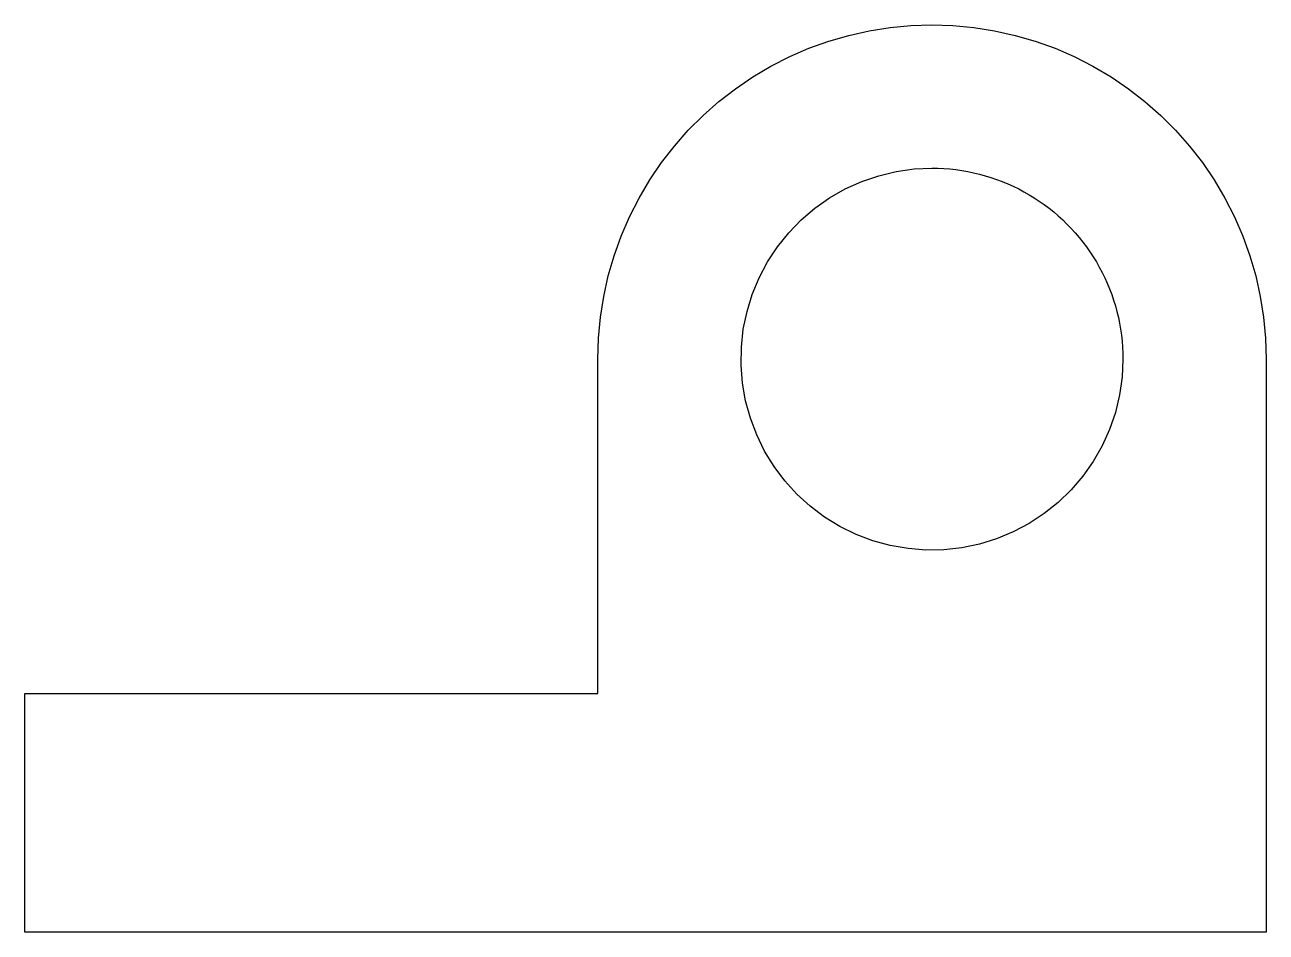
# Model space of a CAD drawing. Header units: metres. Extents: x -25.5 to 0.5, y 0 to 19.
import ezdxf

# ---------------------------------------------------------------- set-up
doc = ezdxf.new("R2010")
doc.units = ezdxf.units.M

msp = doc.modelspace()

# ---------------------------------------------------------------- linework, layer by layer
for points in [[(-13.5, 12), (-13.486, 12.44), (-13.445, 12.877), (-13.376, 13.312), (-13.28, 13.741), (-13.157, 14.163), (-13.008, 14.577), (-12.834, 14.98), (-12.634, 15.372), (-12.41, 15.751), (-12.163, 16.114), (-11.894, 16.462), (-11.603, 16.792), (-11.292, 17.103), (-10.962, 17.394), (-10.614, 17.663), (-10.251, 17.91), (-9.872, 18.134), (-9.48, 18.334), (-9.077, 18.508), (-8.663, 18.657), (-8.241, 18.78), (-7.812, 18.876), (-7.377, 18.945), (-6.94, 18.986), (-6.5, 19), (-6.06, 18.986), (-5.623, 18.945), (-5.188, 18.876), (-4.759, 18.78), (-4.337, 18.657), (-3.923, 18.508), (-3.52, 18.334), (-3.128, 18.134), (-2.749, 17.91), (-2.386, 17.663), (-2.038, 17.394), (-1.708, 17.103), (-1.397, 16.792), (-1.106, 16.462), (-0.837, 16.114), (-0.59, 15.751), (-0.366, 15.372), (-0.166, 14.98), (0.008, 14.577), (0.157, 14.163), (0.28, 13.741), (0.376, 13.312), (0.445, 12.877), (0.486, 12.44), (0.5, 12)], [(-2.5, 12), (-2.518, 11.624), (-2.571, 11.25), (-2.659, 10.884), (-2.781, 10.528), (-2.936, 10.184), (-3.123, 9.857), (-3.339, 9.548), (-3.584, 9.262), (-3.855, 9), (-4.149, 8.764), (-4.464, 8.557), (-4.797, 8.381), (-5.145, 8.236), (-5.505, 8.126), (-5.874, 8.049), (-6.249, 8.008), (-6.626, 8.002), (-7.001, 8.032), (-7.373, 8.096), (-7.736, 8.196), (-8.089, 8.329), (-8.427, 8.495), (-8.748, 8.692), (-9.05, 8.918), (-9.328, 9.172), (-9.582, 9.45), (-9.808, 9.752), (-10.005, 10.073), (-10.171, 10.411), (-10.304, 10.764), (-10.404, 11.127), (-10.468, 11.499), (-10.498, 11.874), (-10.492, 12.251), (-10.451, 12.626), (-10.374, 12.995), (-10.264, 13.355), (-10.119, 13.703), (-9.943, 14.036), (-9.736, 14.351), (-9.5, 14.645), (-9.238, 14.916), (-8.952, 15.161), (-8.643, 15.377), (-8.316, 15.564), (-7.972, 15.719), (-7.616, 15.841), (-7.25, 15.929), (-6.876, 15.982), (-6.5, 16)], [(-6.5, 16), (-6.374, 15.998), (-6.249, 15.992), (-6.124, 15.982), (-5.999, 15.968), (-5.874, 15.951), (-5.75, 15.929), (-5.627, 15.904), (-5.505, 15.874), (-5.384, 15.841), (-5.264, 15.804), (-5.145, 15.764), (-5.028, 15.719), (-4.911, 15.671), (-4.797, 15.619), (-4.684, 15.564), (-4.573, 15.505), (-4.464, 15.443), (-4.357, 15.377), (-4.252, 15.308), (-4.149, 15.236), (-4.048, 15.161), (-3.95, 15.082), (-3.855, 15), (-3.762, 14.916), (-3.672, 14.828), (-3.584, 14.738), (-3.5, 14.645), (-3.418, 14.55), (-3.339, 14.452), (-3.264, 14.351), (-3.192, 14.248), (-3.123, 14.143), (-3.057, 14.036), (-2.995, 13.927), (-2.936, 13.816), (-2.881, 13.703), (-2.829, 13.589), (-2.781, 13.472), (-2.736, 13.355), (-2.696, 13.236), (-2.659, 13.116), (-2.626, 12.995), (-2.596, 12.873), (-2.571, 12.75), (-2.549, 12.626), (-2.532, 12.501), (-2.518, 12.376), (-2.508, 12.251), (-2.502, 12.126), (-2.5, 12)], [(-13.5, 5), (-13.5, 5.14), (-13.5, 5.28), (-13.5, 5.42), (-13.5, 5.56), (-13.5, 5.7), (-13.5, 5.84), (-13.5, 5.98), (-13.5, 6.12), (-13.5, 6.26), (-13.5, 6.4), (-13.5, 6.54), (-13.5, 6.68), (-13.5, 6.82), (-13.5, 6.96), (-13.5, 7.1), (-13.5, 7.24), (-13.5, 7.38), (-13.5, 7.52), (-13.5, 7.66), (-13.5, 7.8), (-13.5, 7.94), (-13.5, 8.08), (-13.5, 8.22), (-13.5, 8.36), (-13.5, 8.5), (-13.5, 8.64), (-13.5, 8.78), (-13.5, 8.92), (-13.5, 9.06), (-13.5, 9.2), (-13.5, 9.34), (-13.5, 9.48), (-13.5, 9.62), (-13.5, 9.76), (-13.5, 9.9), (-13.5, 10.04), (-13.5, 10.18), (-13.5, 10.32), (-13.5, 10.46), (-13.5, 10.6), (-13.5, 10.74), (-13.5, 10.88), (-13.5, 11.02), (-13.5, 11.16), (-13.5, 11.3), (-13.5, 11.44), (-13.5, 11.58), (-13.5, 11.72), (-13.5, 11.86), (-13.5, 12)], [(-13.5, 5), (-13.5, 5.14), (-13.5, 5.28), (-13.5, 5.42), (-13.5, 5.56), (-13.5, 5.7), (-13.5, 5.84), (-13.5, 5.98), (-13.5, 6.12), (-13.5, 6.26), (-13.5, 6.4), (-13.5, 6.54), (-13.5, 6.68), (-13.5, 6.82), (-13.5, 6.96), (-13.5, 7.1), (-13.5, 7.24), (-13.5, 7.38), (-13.5, 7.52), (-13.5, 7.66), (-13.5, 7.8), (-13.5, 7.94), (-13.5, 8.08), (-13.5, 8.22), (-13.5, 8.36), (-13.5, 8.5), (-13.5, 8.64), (-13.5, 8.78), (-13.5, 8.92), (-13.5, 9.06), (-13.5, 9.2), (-13.5, 9.34), (-13.5, 9.48), (-13.5, 9.62), (-13.5, 9.76), (-13.5, 9.9), (-13.5, 10.04), (-13.5, 10.18), (-13.5, 10.32), (-13.5, 10.46), (-13.5, 10.6), (-13.5, 10.74), (-13.5, 10.88), (-13.5, 11.02), (-13.5, 11.16), (-13.5, 11.3), (-13.5, 11.44), (-13.5, 11.58), (-13.5, 11.72), (-13.5, 11.86), (-13.5, 12)], [(0.5, 12), (0.5, 11.76), (0.5, 11.52), (0.5, 11.28), (0.5, 11.04), (0.5, 10.8), (0.5, 10.56), (0.5, 10.32), (0.5, 10.08), (0.5, 9.84), (0.5, 9.6), (0.5, 9.36), (0.5, 9.12), (0.5, 8.88), (0.5, 8.64), (0.5, 8.4), (0.5, 8.16), (0.5, 7.92), (0.5, 7.68), (0.5, 7.44), (0.5, 7.2), (0.5, 6.96), (0.5, 6.72), (0.5, 6.48), (0.5, 6.24), (0.5, 6), (0.5, 5.76), (0.5, 5.52), (0.5, 5.28), (0.5, 5.04), (0.5, 4.8), (0.5, 4.56), (0.5, 4.32), (0.5, 4.08), (0.5, 3.84), (0.5, 3.6), (0.5, 3.36), (0.5, 3.12), (0.5, 2.88), (0.5, 2.64), (0.5, 2.4), (0.5, 2.16), (0.5, 1.92), (0.5, 1.68), (0.5, 1.44), (0.5, 1.2), (0.5, 0.96), (0.5, 0.72), (0.5, 0.48), (0.5, 0.24), (0.5, 0)], [(-25.5, 0), (-25.5, 0.1), (-25.5, 0.2), (-25.5, 0.3), (-25.5, 0.4), (-25.5, 0.5), (-25.5, 0.6), (-25.5, 0.7), (-25.5, 0.8), (-25.5, 0.9), (-25.5, 1), (-25.5, 1.1), (-25.5, 1.2), (-25.5, 1.3), (-25.5, 1.4), (-25.5, 1.5), (-25.5, 1.6), (-25.5, 1.7), (-25.5, 1.8), (-25.5, 1.9), (-25.5, 2), (-25.5, 2.1), (-25.5, 2.2), (-25.5, 2.3), (-25.5, 2.4), (-25.5, 2.5), (-25.5, 2.6), (-25.5, 2.7), (-25.5, 2.8), (-25.5, 2.9), (-25.5, 3), (-25.5, 3.1), (-25.5, 3.2), (-25.5, 3.3), (-25.5, 3.4), (-25.5, 3.5), (-25.5, 3.6), (-25.5, 3.7), (-25.5, 3.8), (-25.5, 3.9), (-25.5, 4), (-25.5, 4.1), (-25.5, 4.2), (-25.5, 4.3), (-25.5, 4.4), (-25.5, 4.5), (-25.5, 4.6), (-25.5, 4.7), (-25.5, 4.8), (-25.5, 4.9), (-25.5, 5)], [(-25.5, 5), (-25.26, 5), (-25.02, 5), (-24.78, 5), (-24.54, 5), (-24.3, 5), (-24.06, 5), (-23.82, 5), (-23.58, 5), (-23.34, 5), (-23.1, 5), (-22.86, 5), (-22.62, 5), (-22.38, 5), (-22.14, 5), (-21.9, 5), (-21.66, 5), (-21.42, 5), (-21.18, 5), (-20.94, 5), (-20.7, 5), (-20.46, 5), (-20.22, 5), (-19.98, 5), (-19.74, 5), (-19.5, 5), (-19.26, 5), (-19.02, 5), (-18.78, 5), (-18.54, 5), (-18.3, 5), (-18.06, 5), (-17.82, 5), (-17.58, 5), (-17.34, 5), (-17.1, 5), (-16.86, 5), (-16.62, 5), (-16.38, 5), (-16.14, 5), (-15.9, 5), (-15.66, 5), (-15.42, 5), (-15.18, 5), (-14.94, 5), (-14.7, 5), (-14.46, 5), (-14.22, 5), (-13.98, 5), (-13.74, 5), (-13.5, 5)], [(-20, 5), (-19.87, 5), (-19.74, 5), (-19.61, 5), (-19.48, 5), (-19.35, 5), (-19.22, 5), (-19.09, 5), (-18.96, 5), (-18.83, 5), (-18.7, 5), (-18.57, 5), (-18.44, 5), (-18.31, 5), (-18.18, 5), (-18.05, 5), (-17.92, 5), (-17.79, 5), (-17.66, 5), (-17.53, 5), (-17.4, 5), (-17.27, 5), (-17.14, 5), (-17.01, 5), (-16.88, 5), (-16.75, 5), (-16.62, 5), (-16.49, 5), (-16.36, 5), (-16.23, 5), (-16.1, 5), (-15.97, 5), (-15.84, 5), (-15.71, 5), (-15.58, 5), (-15.45, 5), (-15.32, 5), (-15.19, 5), (-15.06, 5), (-14.93, 5), (-14.8, 5), (-14.67, 5), (-14.54, 5), (-14.41, 5), (-14.28, 5), (-14.15, 5), (-14.02, 5), (-13.89, 5), (-13.76, 5), (-13.63, 5), (-13.5, 5)], [(0.5, 0), (-0.02, 0), (-0.54, 0), (-1.06, 0), (-1.58, 0), (-2.1, 0), (-2.62, 0), (-3.14, 0), (-3.66, 0), (-4.18, 0), (-4.7, 0), (-5.22, 0), (-5.74, 0), (-6.26, 0), (-6.78, 0), (-7.3, 0), (-7.82, 0), (-8.34, 0), (-8.86, 0), (-9.38, 0), (-9.9, 0), (-10.42, 0), (-10.94, 0), (-11.46, 0), (-11.98, 0), (-12.5, 0), (-13.02, 0), (-13.54, 0), (-14.06, 0), (-14.58, 0), (-15.1, 0), (-15.62, 0), (-16.14, 0), (-16.66, 0), (-17.18, 0), (-17.7, 0), (-18.22, 0), (-18.74, 0), (-19.26, 0), (-19.78, 0), (-20.3, 0), (-20.82, 0), (-21.34, 0), (-21.86, 0), (-22.38, 0), (-22.9, 0), (-23.42, 0), (-23.94, 0), (-24.46, 0), (-24.98, 0), (-25.5, 0)]]:
    msp.add_lwpolyline(points)

doc.saveas('drawing.dxf')
